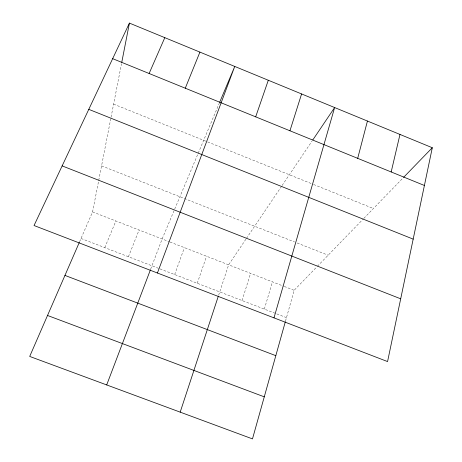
<?xml version="1.0" encoding="UTF-8"?>
<svg xmlns="http://www.w3.org/2000/svg" width="462" height="462" viewBox="0 0 462 462"><rect width="100%" height="100%" fill="white"/><g stroke="black" fill="none" stroke-linecap="round" stroke-linejoin="round"><path stroke-width="0.35" stroke-dasharray="2.31 1.73" d="M79.608 241.724L92.573 211.919L98.591 181.092M98.724 180.399L110.932 117.845M111.065 117.157L121.506 63.675M285.533 320.998L294.144 290.298L316.88 266.834M264.333 309.113L272.413 281.849M242.082 300.537L250.577 273.36M218.63 295.241L228.632 264.824L246.055 238.975M197.245 283.252L206.578 256.248M174.653 274.549L184.413 247.632M150.693 269.092L162.133 238.97L219.363 102.997M128.43 256.733L139.068 230.001M104.787 247.626L115.881 220.986M246.442 238.392L281.739 186.036M282.138 185.441L312 141.141M317.371 266.326L363.38 218.849M363.883 218.335L403.078 177.893M81.023 238.467L159.292 268.63M159.962 268.884L286.475 317.642M92.573 211.919L169.34 241.77M169.999 242.024L283.604 286.203M284.263 286.457L294.144 290.298M101.565 165.864L294.508 241.949M297.158 242.995L328.141 255.209M113.606 104.141L206.999 141.661M207.669 141.932L312.953 184.228M313.611 184.488L373.4 208.512"/><path stroke-width="0.69" d="M121.777 62.26L129.424 23.1L432.299 147.736L387.566 361.573L34.044 225.531L129.424 23.1M391.175 171.956L399.988 134.436M357.692 158.339L367.434 121.044M285.349 321.668L252.483 438.9L29.701 356.433L79.325 242.377M273.995 317.868L334.638 107.548L312.786 139.969M289.945 130.781L301.594 93.948M180.186 412.139L218.191 296.569M255.677 116.846L268.301 80.249M157.421 273.007L234.748 66.441L219.641 102.339M106.693 384.933L150.445 269.75M185.274 88.207L199.919 52.108M149.116 73.498L164.807 37.659M403.574 177.373L432.299 147.736M47.522 315.465L264.276 396.841M64.951 275.41L275.814 355.665M62.145 165.893L400.693 298.816M88.785 109.344L413.184 239.125M112.664 58.668L424.405 185.476"/></g></svg>
